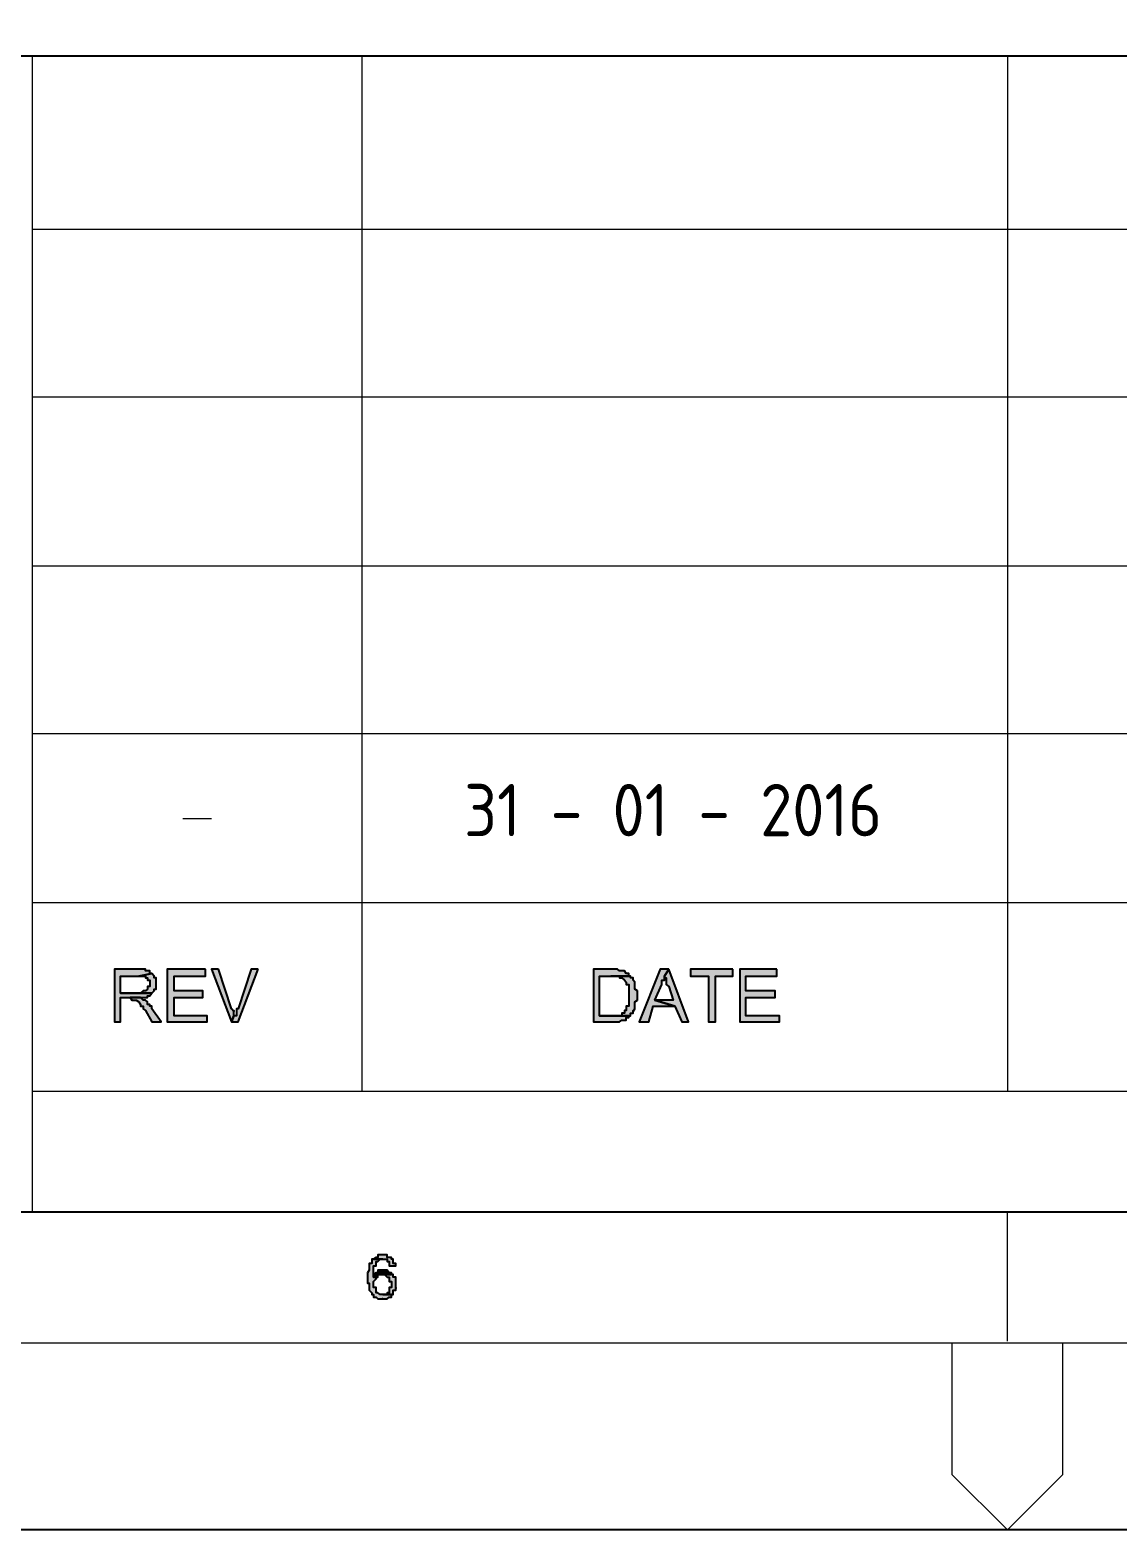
# Model space of a CAD drawing. Header units: millimetres. Extents: x 3 to 291, y 6 to 496.
# Drawn here: x 128.58 to 149.36, y 292.69 to 321.36 of the extents above; entities that cross this region are included whole.
import ezdxf

# ---------------------------------------------------------------- set-up
doc = ezdxf.new("R2010")
doc.units = ezdxf.units.MM
doc.layers.get('0').update_dxf_attribs({"linetype": 'CONTINUOUS'})

msp = doc.modelspace()

# ---------------------------------------------------------------- hatches: boundary and pattern name
for points in [[(130.653, 303.413), (130.19, 303.413), (130.19, 302.404), (130.306, 302.404), (130.306, 302.867), (130.488, 302.867), (130.686, 302.867), (130.736, 302.867), (130.786, 302.867), (130.819, 302.867), (130.819, 302.9), (130.868, 302.9), (130.901, 302.95), (130.306, 302.95), (130.306, 303.28), (130.653, 303.28), (130.901, 303.33), (130.868, 303.33), (130.868, 303.38), (130.819, 303.38), (130.786, 303.38), (130.786, 303.413), (130.736, 303.413), (130.686, 303.413)], [(130.901, 303.33), (130.653, 303.28), (130.686, 303.28), (130.736, 303.28), (130.786, 303.28), (130.786, 303.247), (130.819, 303.247), (130.819, 303.198), (130.868, 303.198), (130.868, 303.165), (130.868, 303.115), (130.868, 303.082), (130.819, 303.082), (130.819, 303.032), (130.786, 302.999), (130.736, 302.999), (130.686, 302.95), (130.653, 302.95), (130.604, 302.95), (130.306, 302.95), (130.901, 302.95), (130.951, 302.999), (130.951, 303.032), (130.984, 303.032), (130.984, 303.082), (130.984, 303.115), (130.984, 303.165), (130.984, 303.198), (130.984, 303.247), (130.951, 303.247), (130.951, 303.28)], [(131.927, 303.413), (131.199, 303.413), (131.199, 302.404), (131.96, 302.404), (131.96, 302.519), (131.332, 302.519), (131.332, 302.867), (131.878, 302.867), (131.878, 302.999), (131.332, 302.999), (131.332, 303.28), (131.927, 303.28)], [(132.175, 303.413), (132.043, 303.413), (132.424, 302.404), (132.473, 302.519), (132.473, 302.569), (132.473, 302.619), (132.473, 302.602), (132.424, 302.652)], [(132.936, 303.413), (132.804, 303.413), (132.556, 302.652), (132.523, 302.652), (132.523, 302.619), (132.523, 302.602), (132.523, 302.569), (132.523, 302.519), (132.473, 302.519), (132.424, 302.404), (132.556, 302.404)], [(139.67, 303.413), (139.339, 303.413), (139.339, 302.404), (139.72, 302.404), (139.753, 302.404), (139.803, 302.404), (139.836, 302.404), (139.885, 302.437), (139.935, 302.437), (139.968, 302.437), (139.968, 302.486), (140.018, 302.486), (140.018, 302.519), (139.455, 302.519), (139.455, 303.28), (139.67, 303.28), (140.018, 303.28), (140.018, 303.33), (139.968, 303.33), (139.935, 303.38), (139.885, 303.38), (139.836, 303.38), (139.803, 303.413), (139.753, 303.413), (139.72, 303.413)], [(140.779, 303.413), (140.613, 303.413), (140.216, 302.404), (140.398, 302.404), (140.481, 302.701), (140.894, 302.701), (140.514, 302.817), (140.646, 303.115), (140.646, 303.165), (140.646, 303.198), (140.696, 303.198), (140.696, 303.247), (140.696, 303.28)], [(140.779, 303.413), (140.696, 303.28), (140.696, 303.247), (140.729, 303.247), (140.729, 303.198), (140.729, 303.165), (140.729, 303.115), (140.779, 303.082), (140.861, 302.817), (140.514, 302.817), (140.894, 302.701), (141.027, 302.404), (141.159, 302.404)], [(142.003, 303.413), (141.192, 303.413), (141.192, 303.28), (141.54, 303.28), (141.54, 302.404), (141.672, 302.404), (141.672, 303.28), (142.003, 303.28)], [(142.847, 303.413), (142.135, 303.413), (142.135, 302.404), (142.896, 302.404), (142.896, 302.519), (142.251, 302.519), (142.251, 302.867), (142.814, 302.867), (142.814, 302.999), (142.251, 302.999), (142.251, 303.28), (142.847, 303.28)], [(140.018, 303.28), (139.67, 303.28), (139.72, 303.28), (139.753, 303.28), (139.803, 303.28), (139.836, 303.28), (139.836, 303.247), (139.885, 303.247), (139.935, 303.198), (139.968, 303.165), (139.968, 303.115), (140.018, 303.115), (140.018, 303.082), (140.018, 303.032), (140.018, 302.999), (140.018, 302.95), (140.018, 302.9), (140.018, 302.867), (140.018, 302.817), (140.018, 302.784), (140.018, 302.734), (140.018, 302.701), (139.968, 302.701), (139.968, 302.652), (139.968, 302.619), (139.935, 302.619), (139.935, 302.569), (139.885, 302.569), (139.885, 302.519), (139.836, 302.519), (139.803, 302.519), (139.753, 302.519), (139.72, 302.519), (139.67, 302.519), (139.455, 302.519), (140.018, 302.519), (140.051, 302.519), (140.051, 302.569), (140.1, 302.569), (140.1, 302.619), (140.1, 302.602), (140.133, 302.652), (140.133, 302.701), (140.133, 302.734), (140.133, 302.784), (140.183, 302.817), (140.183, 302.867), (140.183, 302.9), (140.183, 302.95), (140.183, 302.999), (140.133, 303.032), (140.133, 303.082), (140.133, 303.115), (140.133, 303.165), (140.1, 303.198), (140.1, 303.247), (140.051, 303.247), (140.051, 303.28)], [(130.686, 302.867), (130.488, 302.867), (130.521, 302.817), (130.571, 302.817), (130.604, 302.817), (130.653, 302.784), (130.686, 302.734), (130.686, 302.701), (130.736, 302.701), (130.736, 302.652), (130.786, 302.619), (130.901, 302.404), (131.083, 302.404), (130.901, 302.652), (130.901, 302.701), (130.868, 302.701), (130.868, 302.734), (130.819, 302.734), (130.819, 302.784), (130.786, 302.817), (130.736, 302.817)], [(135.319, 297.953), (135.302, 297.953), (135.269, 297.953), (135.22, 297.953), (135.22, 297.903), (135.187, 297.903), (135.137, 297.87), (135.319, 297.87), (135.302, 297.87), (135.352, 297.87), (135.402, 297.87), (135.402, 297.821), (135.435, 297.821), (135.435, 297.788), (135.435, 297.738), (135.567, 297.738), (135.567, 297.788), (135.517, 297.788), (135.517, 297.821), (135.517, 297.87), (135.484, 297.87), (135.484, 297.903), (135.435, 297.903), (135.402, 297.903), (135.402, 297.953), (135.352, 297.953)], [(135.137, 297.87), (135.104, 297.87), (135.104, 297.821), (135.104, 297.788), (135.054, 297.788), (135.054, 297.738), (135.054, 297.705), (135.054, 297.655), (135.021, 297.606), (135.021, 297.573), (135.021, 297.523), (135.021, 297.49), (135.021, 297.44), (135.021, 297.407), (135.054, 297.407), (135.054, 297.357), (135.054, 297.324), (135.054, 297.308), (135.054, 297.275), (135.104, 297.225), (135.104, 297.192), (135.137, 297.192), (135.137, 297.142), (135.187, 297.142), (135.22, 297.109), (135.269, 297.109), (135.319, 297.109), (135.302, 297.109), (135.352, 297.109), (135.402, 297.109), (135.435, 297.142), (135.484, 297.142), (135.484, 297.192), (135.319, 297.192), (135.302, 297.192), (135.269, 297.192), (135.22, 297.225), (135.187, 297.225), (135.187, 297.275), (135.187, 297.324), (135.137, 297.324), (135.137, 297.357), (135.137, 297.407), (135.137, 297.44), (135.187, 297.49), (135.187, 297.523), (135.22, 297.523), (135.137, 297.523), (135.137, 297.573), (135.137, 297.606), (135.137, 297.655), (135.137, 297.705), (135.137, 297.738), (135.187, 297.738), (135.187, 297.788), (135.187, 297.821), (135.22, 297.821), (135.269, 297.87), (135.319, 297.87), (135.302, 297.87)], [(135.319, 297.655), (135.302, 297.655), (135.269, 297.655), (135.22, 297.655), (135.22, 297.606), (135.187, 297.606), (135.137, 297.573), (135.137, 297.523), (135.22, 297.523), (135.22, 297.573), (135.269, 297.573), (135.319, 297.573), (135.484, 297.573), (135.484, 297.606), (135.435, 297.606), (135.402, 297.655), (135.352, 297.655)], [(135.484, 297.573), (135.319, 297.573), (135.302, 297.573), (135.352, 297.573), (135.402, 297.523), (135.435, 297.523), (135.435, 297.49), (135.435, 297.44), (135.484, 297.44), (135.484, 297.407), (135.484, 297.357), (135.484, 297.324), (135.435, 297.324), (135.435, 297.275), (135.435, 297.225), (135.402, 297.225), (135.402, 297.192), (135.352, 297.192), (135.319, 297.192), (135.484, 297.192), (135.517, 297.192), (135.517, 297.225), (135.517, 297.275), (135.567, 297.275), (135.567, 297.324), (135.567, 297.308), (135.567, 297.357), (135.567, 297.407), (135.567, 297.44), (135.567, 297.49), (135.567, 297.523), (135.517, 297.523), (135.517, 297.573)]]:
    msp.add_hatch(color=7).paths.add_polyline_path(points)

# ---------------------------------------------------------------- linework, layer by layer
at = {"color": 7, "linetype": 'Continuous', "lineweight": 25}
for points in [[(3.044, 496.423), (291.468, 496.423), (291.468, 292.692), (3.044, 292.692)], [(9.017, 490.616), (285.495, 490.616), (285.495, 298.764), (9.017, 298.764)]]:
    msp.add_lwpolyline(points, close=True, dxfattribs=at)
at = {"color": 7, "linetype": 'Continuous', "lineweight": 5}
for points in [[(6.552, 493.031), (287.96, 493.031), (287.96, 296.265), (6.552, 296.265)], [(147.248, 292.692), (148.306, 293.751), (148.306, 296.265), (146.189, 296.265), (146.189, 293.751)]]:
    msp.add_lwpolyline(points, close=True, dxfattribs=at)
at = {"color": 7, "linetype": 'Continuous', "lineweight": 25}
msp.add_lwpolyline([(9.017, 320.867), (285.495, 320.867), (285.495, 320.867)], dxfattribs=at)
at = {"color": 7, "linetype": 'Continuous', "lineweight": 5}
for points in [[(128.618, 320.867), (128.618, 298.764), (128.618, 298.764)], [(128.618, 320.867), (199.909, 320.867), (199.909, 320.867)], [(134.922, 301.08), (134.922, 320.867), (134.922, 320.867)], [(147.248, 320.867), (147.248, 301.08), (147.248, 301.08)], [(128.618, 317.558), (205.617, 317.558), (205.617, 317.558)], [(128.618, 314.349), (205.617, 314.349), (205.617, 314.349)], [(128.618, 311.123), (205.617, 311.123), (205.617, 311.123)], [(128.618, 307.913), (205.617, 307.913), (205.617, 307.913)], [(128.618, 304.687), (205.617, 304.687), (205.617, 304.687)], [(128.618, 301.08), (205.617, 301.08), (205.617, 301.08)], [(147.248, 296.299), (147.248, 298.764), (147.248, 298.764)]]:
    msp.add_lwpolyline(points, dxfattribs=at)
at = {"color": 7, "linetype": 'Continuous', "lineweight": 20}
msp.add_lwpolyline([(131.497, 306.292), (132.043, 306.292), (132.043, 306.292)], dxfattribs=at)
msp.add_lwpolyline([(131.497, 306.292), (132.043, 306.292), (132.043, 306.292)], dxfattribs=at)
at = {"color": 7, "linetype": 'Continuous', "lineweight": -2}
for points in [[(130.653, 303.413), (130.19, 303.413), (130.19, 302.404), (130.306, 302.404), (130.306, 302.867), (130.488, 302.867), (130.686, 302.867), (130.736, 302.867), (130.736, 302.867), (130.786, 302.867), (130.819, 302.867), (130.819, 302.9), (130.868, 302.9), (130.868, 302.9), (130.901, 302.95), (130.901, 302.95), (130.901, 302.95), (130.306, 302.95), (130.306, 303.28), (130.653, 303.28), (130.901, 303.33), (130.901, 303.33), (130.868, 303.33), (130.868, 303.38), (130.819, 303.38), (130.819, 303.38), (130.819, 303.38), (130.786, 303.38), (130.786, 303.413), (130.736, 303.413), (130.686, 303.413)], [(130.901, 303.33), (130.653, 303.28), (130.653, 303.28), (130.686, 303.28), (130.686, 303.28), (130.736, 303.28), (130.786, 303.28), (130.786, 303.247), (130.819, 303.247), (130.819, 303.247), (130.819, 303.198), (130.868, 303.198), (130.868, 303.165), (130.868, 303.115), (130.868, 303.115), (130.868, 303.082), (130.819, 303.082), (130.819, 303.032), (130.819, 303.032), (130.786, 302.999), (130.786, 302.999), (130.736, 302.999), (130.736, 302.999), (130.736, 302.999), (130.686, 302.95), (130.653, 302.95), (130.653, 302.95), (130.604, 302.95), (130.306, 302.95), (130.901, 302.95), (130.951, 302.999), (130.951, 302.999), (130.951, 303.032), (130.984, 303.032), (130.984, 303.082), (130.984, 303.115), (130.984, 303.115), (130.984, 303.165), (130.984, 303.165), (130.984, 303.198), (130.984, 303.247), (130.951, 303.247), (130.951, 303.28), (130.951, 303.28)], [(131.927, 303.413), (131.199, 303.413), (131.199, 302.404), (131.96, 302.404), (131.96, 302.519), (131.332, 302.519), (131.332, 302.867), (131.878, 302.867), (131.878, 302.999), (131.332, 302.999), (131.332, 303.28), (131.927, 303.28)], [(132.175, 303.413), (132.043, 303.413), (132.424, 302.404), (132.473, 302.519), (132.473, 302.519), (132.473, 302.519), (132.473, 302.569), (132.473, 302.619), (132.473, 302.602), (132.424, 302.652), (132.424, 302.652)], [(132.936, 303.413), (132.804, 303.413), (132.556, 302.652), (132.556, 302.652), (132.523, 302.652), (132.523, 302.619), (132.523, 302.602), (132.523, 302.569), (132.523, 302.519), (132.473, 302.519), (132.424, 302.404), (132.556, 302.404)], [(139.67, 303.413), (139.339, 303.413), (139.339, 302.404), (139.72, 302.404), (139.72, 302.404), (139.753, 302.404), (139.803, 302.404), (139.803, 302.404), (139.836, 302.404), (139.836, 302.404), (139.885, 302.437), (139.935, 302.437), (139.935, 302.437), (139.968, 302.437), (139.968, 302.486), (140.018, 302.486), (140.018, 302.486), (140.018, 302.519), (139.455, 302.519), (139.455, 303.28), (139.67, 303.28), (140.018, 303.28), (140.018, 303.33), (139.968, 303.33), (139.968, 303.33), (139.935, 303.38), (139.935, 303.38), (139.885, 303.38), (139.836, 303.38), (139.836, 303.38), (139.836, 303.38), (139.803, 303.413), (139.753, 303.413), (139.753, 303.413), (139.72, 303.413)], [(140.779, 303.413), (140.613, 303.413), (140.216, 302.404), (140.398, 302.404), (140.481, 302.701), (140.894, 302.701), (140.514, 302.817), (140.646, 303.115), (140.646, 303.115), (140.646, 303.115), (140.646, 303.165), (140.646, 303.198), (140.696, 303.198), (140.696, 303.247), (140.696, 303.28), (140.696, 303.28)], [(140.779, 303.413), (140.696, 303.28), (140.696, 303.28), (140.696, 303.247), (140.729, 303.247), (140.729, 303.198), (140.729, 303.165), (140.729, 303.165), (140.729, 303.115), (140.779, 303.082), (140.861, 302.817), (140.514, 302.817), (140.894, 302.701), (141.027, 302.404), (141.159, 302.404)], [(142.003, 303.413), (141.192, 303.413), (141.192, 303.28), (141.54, 303.28), (141.54, 302.404), (141.672, 302.404), (141.672, 303.28), (142.003, 303.28)], [(142.847, 303.413), (142.135, 303.413), (142.135, 302.404), (142.896, 302.404), (142.896, 302.519), (142.251, 302.519), (142.251, 302.867), (142.814, 302.867), (142.814, 302.999), (142.251, 302.999), (142.251, 303.28), (142.847, 303.28)], [(140.018, 303.28), (139.67, 303.28), (139.67, 303.28), (139.72, 303.28), (139.753, 303.28), (139.803, 303.28), (139.803, 303.28), (139.836, 303.28), (139.836, 303.247), (139.836, 303.247), (139.885, 303.247), (139.885, 303.247), (139.935, 303.198), (139.935, 303.198), (139.968, 303.165), (139.968, 303.165), (139.968, 303.115), (140.018, 303.115), (140.018, 303.082), (140.018, 303.082), (140.018, 303.032), (140.018, 302.999), (140.018, 302.999), (140.018, 302.95), (140.018, 302.9), (140.018, 302.867), (140.018, 302.867), (140.018, 302.817), (140.018, 302.784), (140.018, 302.784), (140.018, 302.734), (140.018, 302.701), (140.018, 302.701), (139.968, 302.701), (139.968, 302.652), (139.968, 302.619), (139.935, 302.619), (139.935, 302.569), (139.935, 302.569), (139.885, 302.569), (139.885, 302.519), (139.836, 302.519), (139.836, 302.519), (139.803, 302.519), (139.753, 302.519), (139.753, 302.519), (139.72, 302.519), (139.67, 302.519), (139.455, 302.519), (140.018, 302.519), (140.051, 302.519), (140.051, 302.569), (140.1, 302.569), (140.1, 302.619), (140.1, 302.602), (140.133, 302.652), (140.133, 302.652), (140.133, 302.701), (140.133, 302.701), (140.133, 302.734), (140.133, 302.784), (140.133, 302.784), (140.183, 302.817), (140.183, 302.867), (140.183, 302.867), (140.183, 302.9), (140.183, 302.9), (140.183, 302.95), (140.183, 302.999), (140.133, 303.032), (140.133, 303.032), (140.133, 303.082), (140.133, 303.082), (140.133, 303.115), (140.133, 303.165), (140.133, 303.165), (140.1, 303.198), (140.1, 303.198), (140.1, 303.247), (140.051, 303.247), (140.051, 303.28)], [(130.686, 302.867), (130.488, 302.867), (130.488, 302.867), (130.521, 302.817), (130.571, 302.817), (130.571, 302.817), (130.571, 302.817), (130.604, 302.817), (130.604, 302.817), (130.653, 302.784), (130.653, 302.784), (130.686, 302.734), (130.686, 302.734), (130.686, 302.701), (130.736, 302.701), (130.736, 302.652), (130.736, 302.652), (130.786, 302.619), (130.901, 302.404), (131.083, 302.404), (130.901, 302.652), (130.901, 302.701), (130.868, 302.701), (130.868, 302.734), (130.819, 302.734), (130.819, 302.784), (130.819, 302.784), (130.786, 302.817), (130.786, 302.817), (130.786, 302.817), (130.736, 302.817)], [(135.319, 297.953), (135.302, 297.953), (135.269, 297.953), (135.269, 297.953), (135.22, 297.953), (135.22, 297.903), (135.187, 297.903), (135.187, 297.903), (135.187, 297.903), (135.137, 297.87), (135.137, 297.87), (135.319, 297.87), (135.302, 297.87), (135.352, 297.87), (135.352, 297.87), (135.402, 297.87), (135.402, 297.821), (135.435, 297.821), (135.435, 297.821), (135.435, 297.788), (135.435, 297.788), (135.435, 297.738), (135.435, 297.738), (135.567, 297.738), (135.567, 297.738), (135.567, 297.788), (135.517, 297.788), (135.517, 297.821), (135.517, 297.821), (135.517, 297.87), (135.484, 297.87), (135.484, 297.903), (135.484, 297.903), (135.435, 297.903), (135.435, 297.903), (135.402, 297.903), (135.402, 297.953), (135.352, 297.953), (135.352, 297.953)], [(135.137, 297.87), (135.104, 297.87), (135.104, 297.87), (135.104, 297.821), (135.104, 297.821), (135.104, 297.821), (135.104, 297.788), (135.054, 297.788), (135.054, 297.738), (135.054, 297.738), (135.054, 297.705), (135.054, 297.705), (135.054, 297.655), (135.054, 297.655), (135.021, 297.606), (135.021, 297.573), (135.021, 297.573), (135.021, 297.523), (135.021, 297.49), (135.021, 297.49), (135.021, 297.49), (135.021, 297.44), (135.021, 297.407), (135.054, 297.407), (135.054, 297.357), (135.054, 297.357), (135.054, 297.324), (135.054, 297.308), (135.054, 297.275), (135.054, 297.275), (135.104, 297.225), (135.104, 297.225), (135.104, 297.225), (135.104, 297.192), (135.104, 297.192), (135.137, 297.192), (135.137, 297.142), (135.187, 297.142), (135.187, 297.142), (135.187, 297.142), (135.22, 297.109), (135.22, 297.109), (135.269, 297.109), (135.319, 297.109), (135.302, 297.109), (135.302, 297.109), (135.352, 297.109), (135.352, 297.109), (135.402, 297.109), (135.402, 297.109), (135.435, 297.142), (135.435, 297.142), (135.435, 297.142), (135.484, 297.142), (135.484, 297.192), (135.484, 297.192), (135.319, 297.192), (135.302, 297.192), (135.269, 297.192), (135.269, 297.192), (135.22, 297.225), (135.22, 297.225), (135.22, 297.225), (135.187, 297.225), (135.187, 297.275), (135.187, 297.275), (135.187, 297.324), (135.137, 297.324), (135.137, 297.357), (135.137, 297.357), (135.137, 297.407), (135.137, 297.407), (135.137, 297.407), (135.137, 297.44), (135.137, 297.44), (135.187, 297.49), (135.187, 297.49), (135.187, 297.523), (135.22, 297.523), (135.22, 297.523), (135.137, 297.523), (135.137, 297.573), (135.137, 297.573), (135.137, 297.606), (135.137, 297.655), (135.137, 297.655), (135.137, 297.705), (135.137, 297.705), (135.137, 297.705), (135.137, 297.738), (135.187, 297.738), (135.187, 297.788), (135.187, 297.788), (135.187, 297.821), (135.22, 297.821), (135.22, 297.821), (135.269, 297.87), (135.269, 297.87), (135.319, 297.87), (135.302, 297.87)], [(135.319, 297.655), (135.302, 297.655), (135.302, 297.655), (135.269, 297.655), (135.269, 297.655), (135.22, 297.655), (135.22, 297.606), (135.22, 297.606), (135.187, 297.606), (135.187, 297.606), (135.137, 297.573), (135.137, 297.573), (135.137, 297.523), (135.22, 297.523), (135.22, 297.573), (135.269, 297.573), (135.269, 297.573), (135.319, 297.573), (135.484, 297.573), (135.484, 297.573), (135.484, 297.606), (135.435, 297.606), (135.435, 297.606), (135.402, 297.655), (135.402, 297.655), (135.352, 297.655), (135.352, 297.655)], [(135.484, 297.573), (135.319, 297.573), (135.302, 297.573), (135.352, 297.573), (135.352, 297.573), (135.402, 297.523), (135.402, 297.523), (135.435, 297.523), (135.435, 297.523), (135.435, 297.49), (135.435, 297.49), (135.435, 297.44), (135.484, 297.44), (135.484, 297.407), (135.484, 297.407), (135.484, 297.357), (135.484, 297.357), (135.484, 297.324), (135.435, 297.324), (135.435, 297.275), (135.435, 297.275), (135.435, 297.225), (135.402, 297.225), (135.402, 297.225), (135.402, 297.192), (135.352, 297.192), (135.352, 297.192), (135.319, 297.192), (135.484, 297.192), (135.517, 297.192), (135.517, 297.225), (135.517, 297.225), (135.517, 297.275), (135.567, 297.275), (135.567, 297.324), (135.567, 297.308), (135.567, 297.357), (135.567, 297.357), (135.567, 297.407), (135.567, 297.407), (135.567, 297.407), (135.567, 297.44), (135.567, 297.49), (135.567, 297.49), (135.567, 297.523), (135.517, 297.523), (135.517, 297.523), (135.517, 297.573)]]:
    msp.add_lwpolyline(points, close=True, dxfattribs=at)

# ---------------------------------------------------------------- texts
at = {"insert": (136.868, 306.951), "char_height": 1, "attachment_point": 1}
msp.add_mtext_dynamic_manual_height_columns('{\\Fisocp3|c0;31 - 01 - 2016}', width=9.38324, gutter_width=12.5, heights=[0], dxfattribs=at)

doc.saveas('drawing.dxf')
